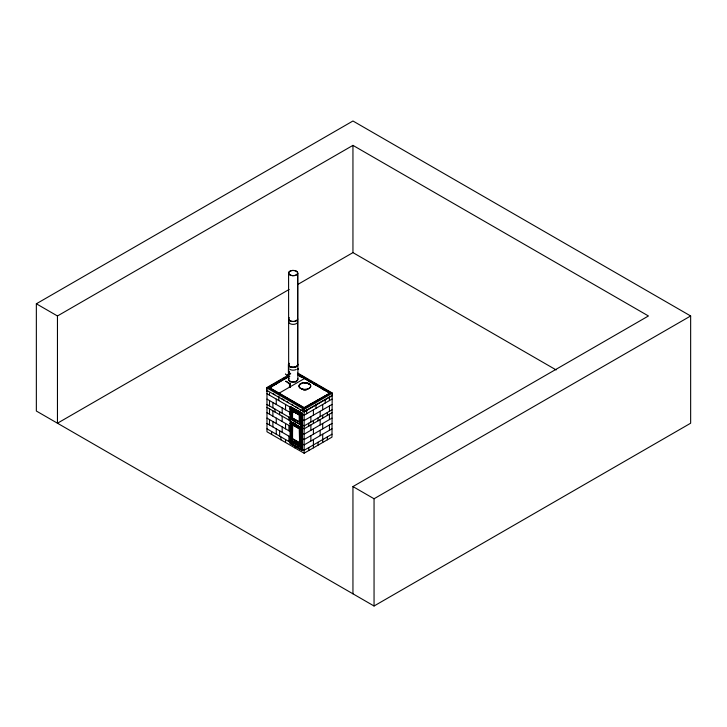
<?xml version="1.0" encoding="UTF-8"?>
<svg xmlns="http://www.w3.org/2000/svg" width="727" height="727" viewBox="0 0 727 727"><rect width="100%" height="100%" fill="white"/><g stroke="black" fill="none" stroke-linecap="round" stroke-linejoin="round"><path stroke-width="1.09" d="M285.575 373.942C284.075 373.469 290.018 377.322 289.791 376.377M285.638 381.511C285.484 380.139 290.818 385.964 289.864 383.465M300.242 410.01C300.942 410.855 300.669 410.464 300.342 410.346M267.127 390.999C265.391 391.39 268.318 390.463 267.481 391.489M290.037 386.809L290.073 386.364M287.865 375.386L287.528 374.905L287.828 375.423L290.709 373.76M289.755 383.738L290.273 383.647L289.864 384.192M290.3 386.719L289.582 386.791M36.35 303.786L352.949 121L690.65 315.972L690.65 423.214L374.051 606L36.35 411.028L36.35 303.786L57.46 315.972L352.949 145.373L648.439 315.972L352.949 486.572L352.949 593.814M289.137 289.455L57.46 423.214L57.46 315.972M297.97 284.348L352.949 252.614L556.155 369.934M287.528 374.905L290.409 373.242M297.725 373.087L332.403 393.107L332.403 395.552L304.122 411.873L266.555 390.19L266.555 387.745L288.01 375.359M266.764 388.118L280.431 380.221M282.34 379.121L284.266 378.004M277.541 382.138L279.468 381.021M308.893 405.466L304.122 408.22L269.09 387.991L289.119 376.186M272.434 386.31L269.517 388L289.001 376.359M269.09 387.991L271.953 386.337M275.76 384.138L277.669 383.038M284.348 379.185L286.256 378.085M289.437 383.947L289.655 387.464M290.191 406.729L302.432 413.318L302.014 450.358L290.191 443.534L290.191 406.729L302.432 413.318M290.636 408.183L301.278 413.981L300.978 425.122L290.636 419.152L290.636 408.183L301.278 413.981M292.327 411.109L299.506 415.008L299.588 422.023L292.327 418.179L292.327 411.109L299.588 414.963L292.618 410.937L292.327 418.179M304.122 408.22L304.131 407.593L329.458 393.362M329.876 393.352L304.122 407.974L269.09 387.745M310.802 404.366L328.922 393.907M303.913 409.565L332.403 393.107M290.636 419.152L290.936 408.011M331.021 396.106L304.122 411.636L301.187 409.937M290.636 421.833L301.278 427.63L301.278 449.077L300.978 427.803L290.636 421.833L290.636 443.279M331.985 399.105L304.122 415.19L266.973 393.743M292.327 424.759L299.588 428.603L299.588 442.643L299.288 428.776L292.327 424.759L292.327 438.799L300.006 443.379M331.985 404.466L304.122 420.551L302.432 419.579M300.769 424.268L300.851 414.226L296.107 411.482M298.87 426.831L300.851 427.876L295.153 424.586L296.97 425.731M331.985 409.828L304.122 425.913L302.223 424.813M331.985 412.754L304.122 428.839L302.223 427.74M292.327 438.799L292.618 424.586M292.327 440.744L299.506 444.642L299.288 446.323L292.327 442.307L292.327 440.744L299.506 444.642M331.985 418.116L304.122 434.201L302.432 433.228M290.191 443.534L290.936 443.106L290.936 421.66M291.8 442.607L293.49 441.634L300.051 445.424M331.985 423.477L304.122 439.562L302.432 438.59M331.985 428.839L304.122 444.924L302.432 443.952M300.769 448.395L300.851 427.876M331.985 434.201L304.122 450.286L302.268 449.213M266.973 387.991L266.973 431.765L304.122 453.212L331.985 437.127L332.194 393.48M352.949 486.572L374.051 498.758L690.65 315.972M290.182 386.873L290.427 386.373M302.605 409.565L302.605 408.892M289.673 386.255L290.364 386.391M290.609 437.081L290.173 437.409L290.782 437.263L266.973 423.477M289.728 386.918L289.264 386.5M297.77 373.596L299.724 374.732M301.678 375.859L308.521 379.812M310.474 380.939L312.437 382.066M314.391 383.193L317.317 384.892M319.28 386.019L326.123 389.972M328.077 391.099L331.003 392.789M302.659 376.668L305.594 378.358M320.253 386.828L322.206 387.954M329.049 391.908L331.003 393.034M297.761 374.569L329.876 393.107M297.634 374.587L329.458 392.971M299.706 375.932L301.65 377.059M308.466 380.993L310.411 382.12M313.328 383.801L315.273 384.928M322.088 388.854L324.033 389.981M299.488 376.05L301.341 377.122M285.856 381.148L290.282 383.711M269.517 387.609L304.131 407.593M266.555 387.745L304.331 409.565M272.843 393.571L274.797 394.697M277.732 396.397L279.686 397.524M281.64 398.65L284.575 400.341M286.529 401.477L288.483 402.604M291.418 404.294L293.372 405.421M295.326 406.557L298.261 408.247M294.926 409.637L296.861 410.755M292.309 409.292L294.208 410.392M291.463 408.928L294.244 410.537M296.016 411.537L297.916 412.636M266.973 399.105L290.618 412.754M299.588 422.023L292.536 418.052L292.536 410.982M292.199 418.252L296.107 420.506M266.973 404.466L290.827 418.234M301.278 424.95L290.845 419.034L290.845 408.065L301.187 414.036L301.187 425.004M266.973 407.393L290.827 421.16M292.727 422.26L295.58 423.905M293.254 423.487L291.273 422.442L293.172 423.541M266.973 412.754L290.618 426.404M266.973 418.116L290.618 431.765M295.008 440.662L298.951 442.861M295.58 442.425L297.37 443.461M293.272 441.752L297.243 443.952M299.506 446.205L292.536 442.18L292.536 440.626M266.973 428.839L290.618 442.489M301.278 449.077L290.845 443.161L290.845 421.715L301.187 427.685L301.187 449.132M290.618 443.288L302.432 450.113M374.051 498.758L374.051 606M352.949 145.373L352.949 252.614M329.449 396.279L329.449 400.568M329.449 405.93L329.449 411.291M329.449 414.217L329.449 419.579M329.449 424.941L329.449 430.302M327.341 412.509L327.341 415.435M327.341 436.882L327.341 439.808M325.233 399.786L325.233 403.003M322.697 404.466L322.697 409.828M322.697 415.19L322.697 418.116M322.697 423.477L322.697 428.839M322.697 434.201L322.697 442.489M320.162 411.291L320.162 416.653M320.162 419.579L320.162 424.941M320.162 430.302L320.162 435.664M318.053 417.871L318.053 420.797M318.053 442.243L318.053 445.169M315.945 404.076L315.945 408.365M313.41 409.828L313.41 415.19M313.41 420.551L313.41 423.477M313.41 428.839L313.41 434.201M313.41 439.562L313.41 447.85M310.874 416.653L310.874 422.014M310.874 424.941L310.874 430.302M310.874 435.664L310.874 441.025M308.766 423.232L308.766 426.158M308.766 447.605L308.766 450.531M306.658 409.437L306.658 413.727M304.131 378.731L278.805 393.362M304.122 409.437L304.122 453.212M302.014 413.554L302.014 450.358M300.978 414.154L300.978 425.122M299.506 415.008L299.506 422.078M299.288 415.126L299.288 422.196M299.288 444.77L299.288 446.323M297.897 364.69L297.897 379.312M297.716 364.69L297.716 273.052A4.571 2.635 0 0 0 290.864 270.771A4.571 2.635 0 0 0 290.864 275.342A4.571 2.635 0 0 0 297.716 273.052L297.688 364.69A4.571 2.635 0 0 1 291.963 367.244A4.571 2.635 0 0 1 289.192 363.373M294.835 445.896L294.835 447.85M290.073 383.583L290.073 387.464M288.928 417.144L288.928 420.061M288.928 425.431L288.928 430.793M288.928 436.155L288.928 441.516M288.674 379.312L288.583 273.052M288.401 364.69L288.401 379.312M285.547 404.466L285.547 409.828M285.547 423.477L285.547 428.839M285.547 439.562L285.547 442.489M282.176 407.883L282.176 413.245M282.176 416.162L282.176 421.524M282.176 426.885L282.176 432.247M280.904 436.882L280.904 439.808M279.641 411.782L279.641 414.699M279.641 430.793L279.641 436.155M278.795 396.279L278.795 400.568M276.26 399.105L276.26 404.466M276.26 418.116L276.26 423.477M276.26 428.839L276.26 434.201M274.997 409.101L274.997 412.018M272.889 402.522L272.889 407.883M272.889 410.8L272.889 416.162M272.889 421.524L272.889 426.885M271.616 431.52L271.616 434.446M269.508 393.062L269.508 395.206M269.508 400.568L269.508 405.93M269.508 408.856L269.508 414.217M269.508 419.579L269.508 424.941M288.964 372.578A4.326 2.499 0 0 1 288.964 371.288M288.964 372.724A4.326 2.499 0 0 1 288.964 371.433M306.367 389.717A5.825 3.362 0 0 1 303.359 389.717M299.824 384.792A5.825 3.362 0 0 1 300.751 384.092M304.858 383.111A5.825 3.362 0 0 1 306.367 383.22M307.775 383.556A5.825 3.362 0 0 1 308.975 384.092M288.764 318.199A4.544 2.626 0 0 0 292.554 321.47A4.544 2.626 0 0 0 297.688 318.871A4.571 2.635 0 0 1 291.963 321.425A4.571 2.635 0 0 1 289.192 317.554M297.007 323.088A4.453 2.572 0 0 1 291.445 324.178A4.453 2.572 0 0 1 288.846 321.134M297.607 321.797A4.453 2.572 0 0 1 297.452 322.461M297.625 364.69A4.48 2.581 0 0 1 292.563 367.253A4.48 2.581 0 0 1 288.828 364.027M296.298 369.434A4.453 2.572 0 0 1 290 369.434M288.846 368.28A4.453 2.572 0 0 1 288.846 366.953M297.734 363.982A4.744 2.744 0 0 1 292.527 367.408A4.744 2.744 0 0 1 289.037 363.318M297.734 378.603A4.744 2.744 0 0 1 292.527 382.029A4.744 2.744 0 0 1 289.037 377.949M297.47 379.985A4.48 2.581 0 0 1 293.735 381.875A4.48 2.581 0 0 1 289.273 380.612M288.828 379.985A4.48 2.581 0 0 1 288.828 378.649M296.316 381.53A4.48 2.581 0 0 1 295.389 381.948M290.909 381.948A4.48 2.581 0 0 1 289.982 381.53M306.412 389.799A5.97 3.444 0 0 1 303.313 389.799M299.697 384.747A5.97 3.444 0 0 1 300.642 384.029M304.858 383.02A5.97 3.444 0 0 1 306.412 383.138M307.848 383.483A5.97 3.444 0 0 1 309.084 384.029M298.034 368.889L298.388 369.325L298.088 368.807M289.991 408.938L290.7 408.992L290.028 408.883M289.991 412.836L290.7 412.891L290.028 412.782M289.991 414.099L290.7 414.154L290.028 414.054M289.991 417.998L290.7 418.052L289.991 417.998M290.082 423.559L290.782 423.614L290.082 423.559M290.082 427.458L290.782 427.512L290.118 427.403M290.082 441.107L290.782 441.162L290.118 441.053M302.223 413.436L290.409 406.611L290.409 443.415L302.223 450.24L302.223 413.436M299.506 428.657L292.536 424.632L292.536 438.672L299.588 442.643L299.506 428.657M301.95 388.99A5.825 3.362 0 0 0 310.683 386.082A5.825 3.362 0 0 0 301.95 383.165A5.825 3.362 0 0 0 301.95 388.99M290.873 275.324A4.544 2.626 0 0 0 297.688 273.052A4.544 2.626 0 0 0 290.873 270.78A4.544 2.626 0 0 0 290.873 275.324M301.878 389.063A5.97 3.444 0 0 0 310.829 386.082A5.97 3.444 0 0 0 301.878 383.093A5.97 3.444 0 0 0 301.878 389.063"/></g></svg>
